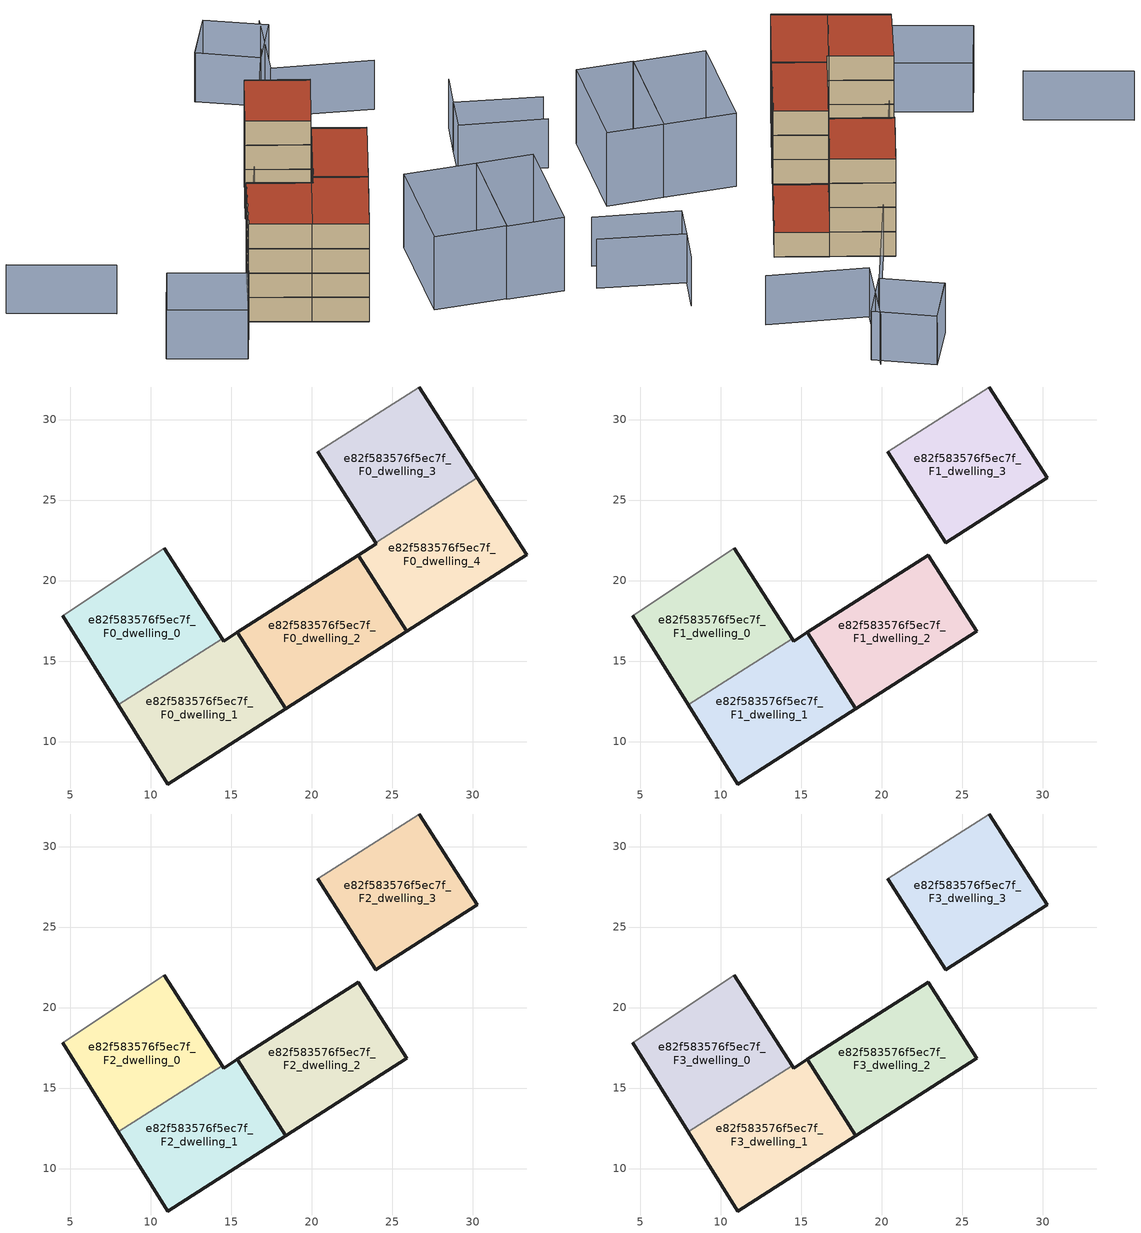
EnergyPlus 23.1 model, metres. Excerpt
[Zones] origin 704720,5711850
e82f583576f5ec7f_F0_dwelling_0
 floor ground (EU_floor_Construction): 14.42,16.39 10.83,22 4.53,17.81 7.97,12.28 z0
 wall outside (EU_wall_Construction): 10.83,22 14.42,16.39 / 7.97,12.28 4.53,17.81 z0:3
 wall adiabatic (EU_wall_Construction): 4.53,17.81 10.83,22 z0:3
 wall to e82f583576f5ec7f_F0_dwelling_1 (EU_wall_Construction): 14.42,16.39 7.97,12.28 z0:3
e82f583576f5ec7f_F0_dwelling_1
 floor ground (EU_floor_Construction): 18.38,12.05 15.36,16.78 14.52,16.24 14.42,16.39 7.97,12.28 11.03,7.36 z0
 wall outside (EU_wall_Construction): 14.42,16.39 14.52,16.24 15.36,16.78 18.38,12.05 11.03,7.36 7.97,12.28 z0:3
e82f583576f5ec7f_F0_dwelling_2
 floor ground (EU_floor_Construction): 25.91,16.85 22.89,21.58 15.36,16.78 18.38,12.05 z0
 wall outside (EU_wall_Construction): 15.36,16.78 22.89,21.58 25.91,16.85 18.38,12.05 15.36,16.78 z0:3
e82f583576f5ec7f_F0_dwelling_3
 floor ground (EU_floor_Construction): 30.28,26.39 26.68,32.02 20.36,27.99 23.97,22.36 z0
 wall outside (EU_wall_Construction): 26.68,32.02 30.28,26.39 / 23.97,22.36 20.36,27.99 z0:3
 wall adiabatic (EU_wall_Construction): 20.36,27.99 26.68,32.02 z0:3
 wall to e82f583576f5ec7f_F0_dwelling_4 (EU_wall_Construction): 30.28,26.39 23.97,22.36 z0:3
e82f583576f5ec7f_F0_dwelling_4
 floor ground (EU_floor_Construction): 33.35,21.59 30.28,26.39 23.97,22.36 24.01,22.29 22.89,21.58 25.91,16.85 z0
 wall outside (EU_wall_Construction): 30.28,26.39 33.35,21.59 25.91,16.85 22.89,21.58 24.01,22.29 23.97,22.36 z0:3
 roof outside (EU_roof_Construction): 30.28,26.39 33.35,21.59 25.91,16.85 22.89,21.58 24.01,22.29 23.97,22.36 z3
e82f583576f5ec7f_F1_dwelling_0
 floor to e82f583576f5ec7f_F0_dwelling_0 (EU_floor_Construction): 14.42,16.39 10.83,22 4.53,17.81 7.97,12.28 z3
 wall outside (EU_wall_Construction): 10.83,22 14.42,16.39 / 7.97,12.28 4.53,17.81 z3:6
 wall adiabatic (EU_wall_Construction): 4.53,17.81 10.83,22 z3:6
 wall to e82f583576f5ec7f_F1_dwelling_1 (EU_wall_Construction): 14.42,16.39 7.97,12.28 z3:6
e82f583576f5ec7f_F1_dwelling_1
 floor to e82f583576f5ec7f_F0_dwelling_1 (EU_floor_Construction): 18.38,12.05 15.36,16.78 14.52,16.24 14.42,16.39 7.97,12.28 11.03,7.36 z3
 wall outside (EU_wall_Construction): 14.42,16.39 14.52,16.24 15.36,16.78 18.38,12.05 11.03,7.36 7.97,12.28 z3:6
e82f583576f5ec7f_F1_dwelling_2
 floor to e82f583576f5ec7f_F0_dwelling_2 (EU_floor_Construction): 25.91,16.85 22.89,21.58 15.36,16.78 18.38,12.05 z3
 wall outside (EU_wall_Construction): 15.36,16.78 22.89,21.58 25.91,16.85 18.38,12.05 15.36,16.78 z3:6
e82f583576f5ec7f_F1_dwelling_3
 floor to e82f583576f5ec7f_F0_dwelling_3 (EU_floor_Construction): 30.28,26.39 26.68,32.02 20.36,27.99 23.97,22.36 z3
 wall outside (EU_wall_Construction): 26.68,32.02 30.28,26.39 23.97,22.36 20.36,27.99 z3:6
 wall adiabatic (EU_wall_Construction): 20.36,27.99 26.68,32.02 z3:6
e82f583576f5ec7f_F2_dwelling_0
 floor to e82f583576f5ec7f_F1_dwelling_0 (EU_floor_Construction): 14.42,16.39 10.83,22 4.53,17.81 7.97,12.28 z6
 wall outside (EU_wall_Construction): 10.83,22 14.42,16.39 / 7.97,12.28 4.53,17.81 z6:9
 wall adiabatic (EU_wall_Construction): 4.53,17.81 10.83,22 z6:9
 wall to e82f583576f5ec7f_F2_dwelling_1 (EU_wall_Construction): 14.42,16.39 7.97,12.28 z6:9
e82f583576f5ec7f_F2_dwelling_1
 floor to e82f583576f5ec7f_F1_dwelling_1 (EU_floor_Construction): 18.38,12.05 15.36,16.78 14.52,16.24 14.42,16.39 7.97,12.28 11.03,7.36 z6
 wall outside (EU_wall_Construction): 14.42,16.39 14.52,16.24 15.36,16.78 18.38,12.05 11.03,7.36 7.97,12.28 z6:9
e82f583576f5ec7f_F2_dwelling_2
 floor to e82f583576f5ec7f_F1_dwelling_2 (EU_floor_Construction): 25.91,16.85 22.89,21.58 15.36,16.78 18.38,12.05 z6
 wall outside (EU_wall_Construction): 15.36,16.78 22.89,21.58 25.91,16.85 18.38,12.05 15.36,16.78 z6:9
e82f583576f5ec7f_F2_dwelling_3
 floor to e82f583576f5ec7f_F1_dwelling_3 (EU_floor_Construction): 30.28,26.39 26.68,32.02 20.36,27.99 23.97,22.36 z6
 wall outside (EU_wall_Construction): 26.68,32.02 30.28,26.39 23.97,22.36 20.36,27.99 z6:9
 wall adiabatic (EU_wall_Construction): 20.36,27.99 26.68,32.02 z6:9
e82f583576f5ec7f_F3_dwelling_0
 floor to e82f583576f5ec7f_F2_dwelling_0 (EU_floor_Construction): 14.42,16.39 10.83,22 4.53,17.81 7.97,12.28 z9
 wall outside (EU_wall_Construction): 10.83,22 14.42,16.39 / 7.97,12.28 4.53,17.81 z9:12
 wall adiabatic (EU_wall_Construction): 4.53,17.81 10.83,22 z9:12
 wall to e82f583576f5ec7f_F3_dwelling_1 (EU_wall_Construction): 14.42,16.39 7.97,12.28 z9:12
 roof outside (EU_roof_Construction): 10.83,22 14.42,16.39 7.97,12.28 4.53,17.81 z12
e82f583576f5ec7f_F3_dwelling_1
 floor to e82f583576f5ec7f_F2_dwelling_1 (EU_floor_Construction): 18.38,12.05 15.36,16.78 14.52,16.24 14.42,16.39 7.97,12.28 11.03,7.36 z9
 wall outside (EU_wall_Construction): 14.42,16.39 14.52,16.24 15.36,16.78 18.38,12.05 11.03,7.36 7.97,12.28 z9:12
 roof outside (EU_roof_Construction): 15.36,16.78 18.38,12.05 11.03,7.36 7.97,12.28 14.42,16.39 14.52,16.24 z12
e82f583576f5ec7f_F3_dwelling_2
 floor to e82f583576f5ec7f_F2_dwelling_2 (EU_floor_Construction): 25.91,16.85 22.89,21.58 15.36,16.78 18.38,12.05 z9
 wall outside (EU_wall_Construction): 15.36,16.78 22.89,21.58 25.91,16.85 18.38,12.05 15.36,16.78 z9:12
 roof outside (EU_roof_Construction): 22.89,21.58 25.91,16.85 18.38,12.05 15.36,16.78 z12
e82f583576f5ec7f_F3_dwelling_3
 floor to e82f583576f5ec7f_F2_dwelling_3 (EU_floor_Construction): 30.28,26.39 26.68,32.02 20.36,27.99 23.97,22.36 z9
 wall outside (EU_wall_Construction): 26.68,32.02 30.28,26.39 23.97,22.36 20.36,27.99 z9:12
 wall adiabatic (EU_wall_Construction): 20.36,27.99 26.68,32.02 z9:12
 roof outside (EU_roof_Construction): 26.68,32.02 30.28,26.39 23.97,22.36 20.36,27.99 z12
shading: 44.53,6.64 38.72,13.8 / 38.72,13.8 41.99,16.46 / 47.68,9.2 41.99,16.45 / 41.99,16.45 45.35,19.08 / -7.18,39.66 -1.3,29.99 / 44.26,27.32 37.47,35.54 / 37.47,35.54 44.22,41.12 / 39.86,38.18 4.31,17.69 / -1.22,14.27 -5.61,21.39 / -5.61,21.39 0.14,24.93 / 0.14,24.93 4.53,17.81 / 4.53,17.81 -1.22,14.27 / 41.27,46.09 44.08,39.88 / 44.08,39.88 38.6,37.39 / 38.6,37.39 35.79,43.6 / 35.79,43.6 41.27,46.09 / 41.27,46.09 35.8,43.58 z0:6; 21.92,-2.42 30.03,6.29 / 30.03,6.29 34.44,2.18 / 34.44,2.18 26.33,-6.53 / 26.33,-6.53 21.92,-2.42 / 16.36,2.85 24.42,11.51 / 24.42,11.51 30.03,6.29 / 30.03,6.29 21.97,-2.37 / 21.97,-2.37 16.36,2.85 z0:9
[Building]
EU S2 Campaign: North Axis=0; Terrain=City; Solar Distribution=FullExterior
[Site:Location]
London: Latitude=51.5; Longitude=-0.5; Time Zone=0; Elevation=25
[SizingPeriod:WeatherFileDays]
AnnualSizingPeriod: Begin Month=1; Begin Day of Month=1; End Month=12; End Day of Month=31; Day of Week for Start Day=Monday; Use Weather File Daylight Saving Period=No; Use Weather File Rain and Snow Indicators=No
[MATERIAL]
EU_InternalMass_Material: Roughness=MediumRough; Thickness=0.1; Conductivity=1; Density=1800; Specific Heat=900; Thermal Absorptance=0.9; Solar Absorptance=0.7; Visible Absorptance=0.7
[MATERIAL:NOMASS] Roughness=MediumRough; Thermal Absorptance=0.9; Solar Absorptance=0.7; Visible Absorptance=0.7
Name | Thermal Resistance
EU_wall_NoMass | 1.04674
EU_roof_NoMass | 4.32442
EU_floor_NoMass | 2.04616
[CONSTRUCTION]
EU_wall_Construction: EU_wall_NoMass
EU_roof_Construction: EU_roof_NoMass
EU_floor_Construction: EU_floor_NoMass
EU_InternalMass_Construction: EU_InternalMass_Material
[ZONE] Type=1; Multiplier=1; Ceiling Height=autocalculate; Floor Area=autocalculate; Part of Total Floor Area=Yes
Name | Volume
e82f583576f5ec7f_F0_dwelling_0 | 150.348
e82f583576f5ec7f_F1_dwelling_0; e82f583576f5ec7f_F2_dwelling_0; e82f583576f5ec7f_F3_dwelling_0 | 150.346
e82f583576f5ec7f_F0_dwelling_1; e82f583576f5ec7f_F1_dwelling_1; e82f583576f5ec7f_F2_dwelling_1; e82f583576f5ec7f_F3_dwelling_1 | 150.362
e82f583576f5ec7f_F0_dwelling_2 | 150.354
e82f583576f5ec7f_F1_dwelling_2; e82f583576f5ec7f_F2_dwelling_2; e82f583576f5ec7f_F3_dwelling_2 | 150.353
e82f583576f5ec7f_F0_dwelling_3 | 150.369
e82f583576f5ec7f_F1_dwelling_3; e82f583576f5ec7f_F2_dwelling_3; e82f583576f5ec7f_F3_dwelling_3 | 150.368
e82f583576f5ec7f_F0_dwelling_4 | 150.349
[INTERNALMASS] Construction=EU_InternalMass_Construction
Name | Zone or ZoneList | Surface Area
e82f583576f5ec7f_F0_dwelling_0_EU_InternalMass | e82f583576f5ec7f_F0_dwelling_0 | 50.1161
e82f583576f5ec7f_F0_dwelling_1_EU_InternalMass | e82f583576f5ec7f_F0_dwelling_1 | 50.1229
e82f583576f5ec7f_F0_dwelling_2_EU_InternalMass | e82f583576f5ec7f_F0_dwelling_2 | 50.1179
e82f583576f5ec7f_F0_dwelling_3_EU_InternalMass | e82f583576f5ec7f_F0_dwelling_3 | 50.1214
e82f583576f5ec7f_F0_dwelling_4_EU_InternalMass | e82f583576f5ec7f_F0_dwelling_4 | 50.1159
e82f583576f5ec7f_F1_dwelling_0_EU_InternalMass | e82f583576f5ec7f_F1_dwelling_0 | 62.6469
e82f583576f5ec7f_F1_dwelling_1_EU_InternalMass | e82f583576f5ec7f_F1_dwelling_1 | 62.6551
e82f583576f5ec7f_F1_dwelling_2_EU_InternalMass | e82f583576f5ec7f_F1_dwelling_2 | 62.6481
e82f583576f5ec7f_F1_dwelling_3_EU_InternalMass | e82f583576f5ec7f_F1_dwelling_3 | 62.6504
e82f583576f5ec7f_F2_dwelling_0_EU_InternalMass | e82f583576f5ec7f_F2_dwelling_0 | 62.6469
e82f583576f5ec7f_F2_dwelling_1_EU_InternalMass | e82f583576f5ec7f_F2_dwelling_1 | 62.6551
e82f583576f5ec7f_F2_dwelling_2_EU_InternalMass | e82f583576f5ec7f_F2_dwelling_2 | 62.6481
e82f583576f5ec7f_F2_dwelling_3_EU_InternalMass | e82f583576f5ec7f_F2_dwelling_3 | 62.6504
e82f583576f5ec7f_F3_dwelling_0_EU_InternalMass | e82f583576f5ec7f_F3_dwelling_0 | 62.6469
e82f583576f5ec7f_F3_dwelling_1_EU_InternalMass | e82f583576f5ec7f_F3_dwelling_1 | 62.6551
e82f583576f5ec7f_F3_dwelling_2_EU_InternalMass | e82f583576f5ec7f_F3_dwelling_2 | 62.6481
e82f583576f5ec7f_F3_dwelling_3_EU_InternalMass | e82f583576f5ec7f_F3_dwelling_3 | 62.6504
[OTHEREQUIPMENT] Fuel Type=Electricity; Design Level Calculation Method=Watts/Area; Power per Zone Floor Area=1; Fraction Latent=0; Fraction Radiant=0; Fraction Lost=0; Carbon Dioxide Generation Rate=0; EndUse Subcategory=EU_Step8_InternalGains
Name | Zone or ZoneList or Space or SpaceList | Schedule
EU_Step8_InternalGain_e82f583576f5ec7f_F0_dwelling_0_f000 | e82f583576f5ec7f_F0_dwelling_0 | EU_Step8_GainSchedule_e82f583576f5ec7f_F0_dwelling_0_f000
EU_Step8_InternalGain_e82f583576f5ec7f_F0_dwelling_1_f000 | e82f583576f5ec7f_F0_dwelling_1 | EU_Step8_GainSchedule_e82f583576f5ec7f_F0_dwelling_1_f000
EU_Step8_InternalGain_e82f583576f5ec7f_F0_dwelling_2_f000 | e82f583576f5ec7f_F0_dwelling_2 | EU_Step8_GainSchedule_e82f583576f5ec7f_F0_dwelling_2_f000
EU_Step8_InternalGain_e82f583576f5ec7f_F0_dwelling_3_f000 | e82f583576f5ec7f_F0_dwelling_3 | EU_Step8_GainSchedule_e82f583576f5ec7f_F0_dwelling_3_f000
EU_Step8_InternalGain_e82f583576f5ec7f_F0_dwelling_4_f000 | e82f583576f5ec7f_F0_dwelling_4 | EU_Step8_GainSchedule_e82f583576f5ec7f_F0_dwelling_4_f000
EU_Step8_InternalGain_e82f583576f5ec7f_F1_dwelling_0_f000 | e82f583576f5ec7f_F1_dwelling_0 | EU_Step8_GainSchedule_e82f583576f5ec7f_F1_dwelling_0_f000
EU_Step8_InternalGain_e82f583576f5ec7f_F1_dwelling_1_f000 | e82f583576f5ec7f_F1_dwelling_1 | EU_Step8_GainSchedule_e82f583576f5ec7f_F1_dwelling_1_f000
EU_Step8_InternalGain_e82f583576f5ec7f_F1_dwelling_2_f000 | e82f583576f5ec7f_F1_dwelling_2 | EU_Step8_GainSchedule_e82f583576f5ec7f_F1_dwelling_2_f000
EU_Step8_InternalGain_e82f583576f5ec7f_F1_dwelling_3_f000 | e82f583576f5ec7f_F1_dwelling_3 | EU_Step8_GainSchedule_e82f583576f5ec7f_F1_dwelling_3_f000
EU_Step8_InternalGain_e82f583576f5ec7f_F2_dwelling_0_f000 | e82f583576f5ec7f_F2_dwelling_0 | EU_Step8_GainSchedule_e82f583576f5ec7f_F2_dwelling_0_f000
EU_Step8_InternalGain_e82f583576f5ec7f_F2_dwelling_1_f000 | e82f583576f5ec7f_F2_dwelling_1 | EU_Step8_GainSchedule_e82f583576f5ec7f_F2_dwelling_1_f000
EU_Step8_InternalGain_e82f583576f5ec7f_F2_dwelling_2_f000 | e82f583576f5ec7f_F2_dwelling_2 | EU_Step8_GainSchedule_e82f583576f5ec7f_F2_dwelling_2_f000
EU_Step8_InternalGain_e82f583576f5ec7f_F2_dwelling_3_f000 | e82f583576f5ec7f_F2_dwelling_3 | EU_Step8_GainSchedule_e82f583576f5ec7f_F2_dwelling_3_f000
EU_Step8_InternalGain_e82f583576f5ec7f_F3_dwelling_0_f000 | e82f583576f5ec7f_F3_dwelling_0 | EU_Step8_GainSchedule_e82f583576f5ec7f_F3_dwelling_0_f000
EU_Step8_InternalGain_e82f583576f5ec7f_F3_dwelling_1_f000 | e82f583576f5ec7f_F3_dwelling_1 | EU_Step8_GainSchedule_e82f583576f5ec7f_F3_dwelling_1_f000
EU_Step8_InternalGain_e82f583576f5ec7f_F3_dwelling_2_f000 | e82f583576f5ec7f_F3_dwelling_2 | EU_Step8_GainSchedule_e82f583576f5ec7f_F3_dwelling_2_f000
EU_Step8_InternalGain_e82f583576f5ec7f_F3_dwelling_3_f000 | e82f583576f5ec7f_F3_dwelling_3 | EU_Step8_GainSchedule_e82f583576f5ec7f_F3_dwelling_3_f000
[ZONEVENTILATION:DESIGNFLOWRATE] Schedule=EU_AlwaysOn; Design Flow Rate Calculation Method=AirChanges/Hour; Air Changes per Hour=0.488719; Ventilation Type=Natural; Fan Pressure Rise=0; Fan Total Efficiency=1; Constant Term Coefficient=1; Temperature Term Coefficient=0; Velocity Term Coefficient=0; Velocity Squared Term Coefficient=0; Minimum Indoor Temperature=-100; Maximum Indoor Temperature=100; Delta Temperature=-100; Minimum Outdoor Temperature=-100; Maximum Outdoor Temperature=100; Maximum Wind Speed=40
Name | Zone or ZoneList or Space or SpaceList
EU_ConstantAir_e82f583576f5ec7f_F0_dwelling_0 | e82f583576f5ec7f_F0_dwelling_0
EU_ConstantAir_e82f583576f5ec7f_F0_dwelling_1 | e82f583576f5ec7f_F0_dwelling_1
EU_ConstantAir_e82f583576f5ec7f_F0_dwelling_2 | e82f583576f5ec7f_F0_dwelling_2
EU_ConstantAir_e82f583576f5ec7f_F0_dwelling_3 | e82f583576f5ec7f_F0_dwelling_3
EU_ConstantAir_e82f583576f5ec7f_F0_dwelling_4 | e82f583576f5ec7f_F0_dwelling_4
EU_ConstantAir_e82f583576f5ec7f_F1_dwelling_0 | e82f583576f5ec7f_F1_dwelling_0
EU_ConstantAir_e82f583576f5ec7f_F1_dwelling_1 | e82f583576f5ec7f_F1_dwelling_1
EU_ConstantAir_e82f583576f5ec7f_F1_dwelling_2 | e82f583576f5ec7f_F1_dwelling_2
EU_ConstantAir_e82f583576f5ec7f_F1_dwelling_3 | e82f583576f5ec7f_F1_dwelling_3
EU_ConstantAir_e82f583576f5ec7f_F2_dwelling_0 | e82f583576f5ec7f_F2_dwelling_0
EU_ConstantAir_e82f583576f5ec7f_F2_dwelling_1 | e82f583576f5ec7f_F2_dwelling_1
EU_ConstantAir_e82f583576f5ec7f_F2_dwelling_2 | e82f583576f5ec7f_F2_dwelling_2
EU_ConstantAir_e82f583576f5ec7f_F2_dwelling_3 | e82f583576f5ec7f_F2_dwelling_3
EU_ConstantAir_e82f583576f5ec7f_F3_dwelling_0 | e82f583576f5ec7f_F3_dwelling_0
EU_ConstantAir_e82f583576f5ec7f_F3_dwelling_1 | e82f583576f5ec7f_F3_dwelling_1
EU_ConstantAir_e82f583576f5ec7f_F3_dwelling_2 | e82f583576f5ec7f_F3_dwelling_2
EU_ConstantAir_e82f583576f5ec7f_F3_dwelling_3 | e82f583576f5ec7f_F3_dwelling_3
[HVACTEMPLATE:THERMOSTAT] Constant Heating Setpoint=20; Constant Cooling Setpoint=50
EU_HeatOnly_e82f583576f5ec7f_F0_dwelling_0; EU_HeatOnly_e82f583576f5ec7f_F0_dwelling_1; EU_HeatOnly_e82f583576f5ec7f_F0_dwelling_2; EU_HeatOnly_e82f583576f5ec7f_F0_dwelling_3; EU_HeatOnly_e82f583576f5ec7f_F0_dwelling_4; EU_HeatOnly_e82f583576f5ec7f_F1_dwelling_0; EU_HeatOnly_e82f583576f5ec7f_F1_dwelling_1; EU_HeatOnly_e82f583576f5ec7f_F1_dwelling_2; EU_HeatOnly_e82f583576f5ec7f_F1_dwelling_3; EU_HeatOnly_e82f583576f5ec7f_F2_dwelling_0; EU_HeatOnly_e82f583576f5ec7f_F2_dwelling_1; EU_HeatOnly_e82f583576f5ec7f_F2_dwelling_2; EU_HeatOnly_e82f583576f5ec7f_F2_dwelling_3; EU_HeatOnly_e82f583576f5ec7f_F3_dwelling_0; EU_HeatOnly_e82f583576f5ec7f_F3_dwelling_1; EU_HeatOnly_e82f583576f5ec7f_F3_dwelling_2; EU_HeatOnly_e82f583576f5ec7f_F3_dwelling_3
[HVACTEMPLATE:ZONE:IDEALLOADSAIRSYSTEM] System Availability Schedule=EU_AlwaysOn; Maximum Heating Supply Air Temperature=50; Minimum Cooling Supply Air Temperature=13; Maximum Heating Supply Air Humidity Ratio=0.0156; Minimum Cooling Supply Air Humidity Ratio=0.0077; Heating Limit=NoLimit; Cooling Limit=NoLimit; Heating Availability Schedule=EU_AlwaysOn; Cooling Availability Schedule=EU_CoolingOff; Dehumidification Control Type=ConstantSensibleHeatRatio; Cooling Sensible Heat Ratio=0.7; Dehumidification Setpoint=60; Humidification Control Type=None; Humidification Setpoint=30; Outdoor Air Method=None; Outdoor Air Flow Rate per Person=0.00944; Outdoor Air Flow Rate per Zone Floor Area=0; Outdoor Air Flow Rate per Zone=0; Demand Controlled Ventilation Type=None; Outdoor Air Economizer Type=NoEconomizer; Heat Recovery Type=None; Sensible Heat Recovery Effectiveness=0.7; Latent Heat Recovery Effectiveness=0.65
Name | Template Thermostat
e82f583576f5ec7f_F0_dwelling_0 | EU_HeatOnly_e82f583576f5ec7f_F0_dwelling_0
e82f583576f5ec7f_F0_dwelling_1 | EU_HeatOnly_e82f583576f5ec7f_F0_dwelling_1
e82f583576f5ec7f_F0_dwelling_2 | EU_HeatOnly_e82f583576f5ec7f_F0_dwelling_2
e82f583576f5ec7f_F0_dwelling_3 | EU_HeatOnly_e82f583576f5ec7f_F0_dwelling_3
e82f583576f5ec7f_F0_dwelling_4 | EU_HeatOnly_e82f583576f5ec7f_F0_dwelling_4
e82f583576f5ec7f_F1_dwelling_0 | EU_HeatOnly_e82f583576f5ec7f_F1_dwelling_0
e82f583576f5ec7f_F1_dwelling_1 | EU_HeatOnly_e82f583576f5ec7f_F1_dwelling_1
e82f583576f5ec7f_F1_dwelling_2 | EU_HeatOnly_e82f583576f5ec7f_F1_dwelling_2
e82f583576f5ec7f_F1_dwelling_3 | EU_HeatOnly_e82f583576f5ec7f_F1_dwelling_3
e82f583576f5ec7f_F2_dwelling_0 | EU_HeatOnly_e82f583576f5ec7f_F2_dwelling_0
e82f583576f5ec7f_F2_dwelling_1 | EU_HeatOnly_e82f583576f5ec7f_F2_dwelling_1
e82f583576f5ec7f_F2_dwelling_2 | EU_HeatOnly_e82f583576f5ec7f_F2_dwelling_2
e82f583576f5ec7f_F2_dwelling_3 | EU_HeatOnly_e82f583576f5ec7f_F2_dwelling_3
e82f583576f5ec7f_F3_dwelling_0 | EU_HeatOnly_e82f583576f5ec7f_F3_dwelling_0
e82f583576f5ec7f_F3_dwelling_1 | EU_HeatOnly_e82f583576f5ec7f_F3_dwelling_1
e82f583576f5ec7f_F3_dwelling_2 | EU_HeatOnly_e82f583576f5ec7f_F3_dwelling_2
e82f583576f5ec7f_F3_dwelling_3 | EU_HeatOnly_e82f583576f5ec7f_F3_dwelling_3
[SIZING:ZONE] Zone Cooling Design Supply Air Temperature Input Method=SupplyAirTemperature; Zone Cooling Design Supply Air Temperature=13; Zone Heating Design Supply Air Temperature Input Method=SupplyAirTemperature; Zone Heating Design Supply Air Temperature=50; Zone Cooling Design Supply Air Humidity Ratio=0.008; Zone Heating Design Supply Air Humidity Ratio=0.008; Cooling Design Air Flow Method=DesignDay; Cooling Design Air Flow Rate=0; Cooling Minimum Air Flow per Zone Floor Area=0.000762; Cooling Minimum Air Flow=0; Cooling Minimum Air Flow Fraction=0.2; Heating Design Air Flow Method=DesignDay; Heating Design Air Flow Rate=0; Heating Maximum Air Flow per Zone Floor Area=0.002032; Heating Maximum Air Flow=0.141576; Heating Maximum Air Flow Fraction=0.3; Account for Dedicated Outdoor Air System=No; Dedicated Outdoor Air System Control Strategy=NeutralSupplyAir; Dedicated Outdoor Air Low Setpoint Temperature for Design=autosize; Dedicated Outdoor Air High Setpoint Temperature for Design=autosize; Zone Load Sizing Method=Sensible Load Only No Latent Load; Zone Latent Cooling Design Supply Air Humidity Ratio Input Method=HumidityRatioDifference; Zone Cooling Design Supply Air Humidity Ratio Difference=0.005; Zone Latent Heating Design Supply Air Humidity Ratio Input Method=HumidityRatioDifference; Zone Humidification Design Supply Air Humidity Ratio Difference=0.005
e82f583576f5ec7f_F0_dwelling_0; e82f583576f5ec7f_F0_dwelling_1; e82f583576f5ec7f_F0_dwelling_2; e82f583576f5ec7f_F0_dwelling_3; e82f583576f5ec7f_F0_dwelling_4; e82f583576f5ec7f_F1_dwelling_0; e82f583576f5ec7f_F1_dwelling_1; e82f583576f5ec7f_F1_dwelling_2; e82f583576f5ec7f_F1_dwelling_3; e82f583576f5ec7f_F2_dwelling_0; e82f583576f5ec7f_F2_dwelling_1; e82f583576f5ec7f_F2_dwelling_2; e82f583576f5ec7f_F2_dwelling_3; e82f583576f5ec7f_F3_dwelling_0; e82f583576f5ec7f_F3_dwelling_1; e82f583576f5ec7f_F3_dwelling_2; e82f583576f5ec7f_F3_dwelling_3
[SCHEDULE:CONSTANT]
Name | Hourly Value
EU_AlwaysOn | 1
EU_CoolingOff | 0
[SCHEDULE:FILE] Column Number=1; Rows to Skip at Top=0; Number of Hours of Data=8760; Column Separator=Comma; Interpolate to Timestep=No; Minutes per Item=60; Adjust Schedule for Daylight Savings=Yes
Name | File
EU_Step8_GainSchedule_e82f583576f5ec7f_F0_dwelling_0_f000 | ../../schedules/e82f583576f5ec7f/e82f583576f5ec7f_F0_dwelling_0_f000_gain.csv
EU_Step8_GainSchedule_e82f583576f5ec7f_F0_dwelling_1_f000 | ../../schedules/e82f583576f5ec7f/e82f583576f5ec7f_F0_dwelling_1_f000_gain.csv
EU_Step8_GainSchedule_e82f583576f5ec7f_F0_dwelling_2_f000 | ../../schedules/e82f583576f5ec7f/e82f583576f5ec7f_F0_dwelling_2_f000_gain.csv
EU_Step8_GainSchedule_e82f583576f5ec7f_F0_dwelling_3_f000 | ../../schedules/e82f583576f5ec7f/e82f583576f5ec7f_F0_dwelling_3_f000_gain.csv
EU_Step8_GainSchedule_e82f583576f5ec7f_F0_dwelling_4_f000 | ../../schedules/e82f583576f5ec7f/e82f583576f5ec7f_F0_dwelling_4_f000_gain.csv
EU_Step8_GainSchedule_e82f583576f5ec7f_F1_dwelling_0_f000 | ../../schedules/e82f583576f5ec7f/e82f583576f5ec7f_F1_dwelling_0_f000_gain.csv
EU_Step8_GainSchedule_e82f583576f5ec7f_F1_dwelling_1_f000 | ../../schedules/e82f583576f5ec7f/e82f583576f5ec7f_F1_dwelling_1_f000_gain.csv
EU_Step8_GainSchedule_e82f583576f5ec7f_F1_dwelling_2_f000 | ../../schedules/e82f583576f5ec7f/e82f583576f5ec7f_F1_dwelling_2_f000_gain.csv
EU_Step8_GainSchedule_e82f583576f5ec7f_F1_dwelling_3_f000 | ../../schedules/e82f583576f5ec7f/e82f583576f5ec7f_F1_dwelling_3_f000_gain.csv
EU_Step8_GainSchedule_e82f583576f5ec7f_F2_dwelling_0_f000 | ../../schedules/e82f583576f5ec7f/e82f583576f5ec7f_F2_dwelling_0_f000_gain.csv
EU_Step8_GainSchedule_e82f583576f5ec7f_F2_dwelling_1_f000 | ../../schedules/e82f583576f5ec7f/e82f583576f5ec7f_F2_dwelling_1_f000_gain.csv
EU_Step8_GainSchedule_e82f583576f5ec7f_F2_dwelling_2_f000 | ../../schedules/e82f583576f5ec7f/e82f583576f5ec7f_F2_dwelling_2_f000_gain.csv
EU_Step8_GainSchedule_e82f583576f5ec7f_F2_dwelling_3_f000 | ../../schedules/e82f583576f5ec7f/e82f583576f5ec7f_F2_dwelling_3_f000_gain.csv
EU_Step8_GainSchedule_e82f583576f5ec7f_F3_dwelling_0_f000 | ../../schedules/e82f583576f5ec7f/e82f583576f5ec7f_F3_dwelling_0_f000_gain.csv
EU_Step8_GainSchedule_e82f583576f5ec7f_F3_dwelling_1_f000 | ../../schedules/e82f583576f5ec7f/e82f583576f5ec7f_F3_dwelling_1_f000_gain.csv
EU_Step8_GainSchedule_e82f583576f5ec7f_F3_dwelling_2_f000 | ../../schedules/e82f583576f5ec7f/e82f583576f5ec7f_F3_dwelling_2_f000_gain.csv
EU_Step8_GainSchedule_e82f583576f5ec7f_F3_dwelling_3_f000 | ../../schedules/e82f583576f5ec7f/e82f583576f5ec7f_F3_dwelling_3_f000_gain.csv
